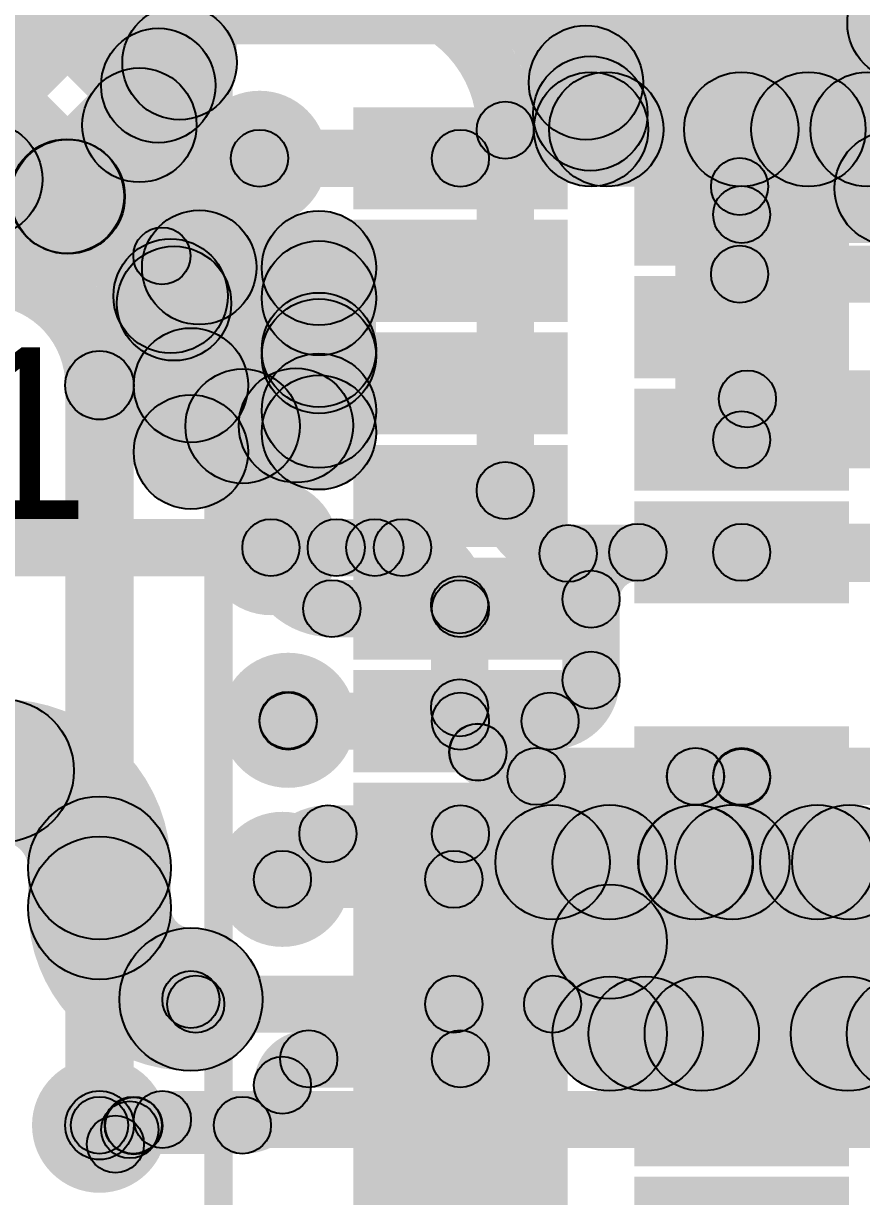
# Model space of a CAD drawing. Header units: millimetres. Extents: x 0 to 2, y 0 to 5.09.
# Drawn here: x 1.7247 to 1.8713, y 4.6335 to 4.8387 of the extents above; entities that cross this region are included whole.
import ezdxf

# ---------------------------------------------------------------- set-up
doc = ezdxf.new("R2010")
doc.units = ezdxf.units.MM
doc.header["$MEASUREMENT"] = 0
for name, color, linetype in [('BottomLayer', 5, 'Continuous'), ('BottomPaste', 16, 'Continuous'), ('BottomSolder', 6, 'Continuous'), ('TopLayer', 1, 'Continuous'), ('TopOverlay', 2, 'Continuous'), ('TopPaste', 8, 'Continuous'), ('TopSolder', 216, 'Continuous'), ('ViaHoleLayer', 16, 'Continuous')]:
    doc.layers.add(name, color=color, linetype=linetype)

# ---------------------------------------------------------------- blocks, each defined once
blk = doc.blocks.new('2305018_2_1')
at = {"layer": 'TopLayer'}
for points in [[(-0.0935, 0.08169), (-0.08366, 0.08169), (-0.08366, 0.05217), (-0.0935, 0.05217)], [(-0.07382, 0.08169), (-0.06398, 0.08169), (-0.06398, 0.05217), (-0.07382, 0.05217)], [(-0.05413, 0.08169), (-0.04429, 0.08169), (-0.04429, 0.05217), (-0.05413, 0.05217)], [(-0.03445, 0.08169), (-0.02461, 0.08169), (-0.02461, 0.05217), (-0.03445, 0.05217)], [(-0.01476, 0.08169), (-0.00492, 0.08169), (-0.00492, 0.05217), (-0.01476, 0.05217)], [(0.00492, 0.08169), (0.01476, 0.08169), (0.01476, 0.05217), (0.00492, 0.05217)], [(0.02461, 0.08169), (0.03445, 0.08169), (0.03445, 0.05217), (0.02461, 0.05217)], [(0.04429, 0.08169), (0.05413, 0.08169), (0.05413, 0.05217), (0.04429, 0.05217)], [(0.06398, 0.08169), (0.07382, 0.08169), (0.07382, 0.05217), (0.06398, 0.05217)], [(0.08366, 0.08169), (0.0935, 0.08169), (0.0935, 0.05217), (0.08366, 0.05217)], [(-0.08366, 0.03248), (-0.07382, 0.03248), (-0.07382, 0.00295), (-0.08366, 0.00295)], [(-0.06398, 0.03248), (-0.05413, 0.03248), (-0.05413, 0.00295), (-0.06398, 0.00295)], [(-0.04429, 0.03248), (-0.03445, 0.03248), (-0.03445, 0.00295), (-0.04429, 0.00295)], [(-0.02461, 0.03248), (-0.01476, 0.03248), (-0.01476, 0.00295), (-0.02461, 0.00295)], [(0.01476, 0.03248), (0.02461, 0.03248), (0.02461, 0.00295), (0.01476, 0.00295)], [(0.03445, 0.03248), (0.04429, 0.03248), (0.04429, 0.00295), (0.03445, 0.00295)], [(0.05413, 0.03248), (0.06398, 0.03248), (0.06398, 0.00295), (0.05413, 0.00295)], [(0.07382, 0.03248), (0.08366, 0.03248), (0.08366, 0.00295), (0.07382, 0.00295)], [(0.0935, 0.03248), (0.10335, 0.03248), (0.10335, 0.00295), (0.0935, 0.00295)]]:
    blk.add_hatch(color=1, dxfattribs=at).paths.add_polyline_path(points)
at = {"layer": 'TopOverlay'}
blk.add_hatch(color=2, dxfattribs=at).paths.add_polyline_path([(-0.1939, 0.10675), (-0.1939, 0.11175), (0.1939, 0.11175), (0.1939, 0.10675)])
at = {"layer": 'TopPaste'}
for points in [[(-0.0935, 0.08169), (-0.08366, 0.08169), (-0.08366, 0.05217), (-0.0935, 0.05217)], [(-0.07382, 0.08169), (-0.06398, 0.08169), (-0.06398, 0.05217), (-0.07382, 0.05217)], [(-0.05413, 0.08169), (-0.04429, 0.08169), (-0.04429, 0.05217), (-0.05413, 0.05217)], [(-0.03445, 0.08169), (-0.02461, 0.08169), (-0.02461, 0.05217), (-0.03445, 0.05217)], [(-0.01476, 0.08169), (-0.00492, 0.08169), (-0.00492, 0.05217), (-0.01476, 0.05217)], [(0.00492, 0.08169), (0.01476, 0.08169), (0.01476, 0.05217), (0.00492, 0.05217)], [(0.02461, 0.08169), (0.03445, 0.08169), (0.03445, 0.05217), (0.02461, 0.05217)], [(0.04429, 0.08169), (0.05413, 0.08169), (0.05413, 0.05217), (0.04429, 0.05217)], [(0.06398, 0.08169), (0.07382, 0.08169), (0.07382, 0.05217), (0.06398, 0.05217)], [(0.08366, 0.08169), (0.0935, 0.08169), (0.0935, 0.05217), (0.08366, 0.05217)], [(-0.08366, 0.03248), (-0.07382, 0.03248), (-0.07382, 0.00295), (-0.08366, 0.00295)], [(-0.06398, 0.03248), (-0.05413, 0.03248), (-0.05413, 0.00295), (-0.06398, 0.00295)], [(-0.04429, 0.03248), (-0.03445, 0.03248), (-0.03445, 0.00295), (-0.04429, 0.00295)], [(-0.02461, 0.03248), (-0.01476, 0.03248), (-0.01476, 0.00295), (-0.02461, 0.00295)], [(0.01476, 0.03248), (0.02461, 0.03248), (0.02461, 0.00295), (0.01476, 0.00295)], [(0.03445, 0.03248), (0.04429, 0.03248), (0.04429, 0.00295), (0.03445, 0.00295)], [(0.05413, 0.03248), (0.06398, 0.03248), (0.06398, 0.00295), (0.05413, 0.00295)], [(0.07382, 0.03248), (0.08366, 0.03248), (0.08366, 0.00295), (0.07382, 0.00295)], [(0.0935, 0.03248), (0.10335, 0.03248), (0.10335, 0.00295), (0.0935, 0.00295)]]:
    blk.add_hatch(color=8, dxfattribs=at).paths.add_polyline_path(points)
at = {"layer": 'TopSolder'}
for points in [[(-0.0975, 0.08569), (-0.07966, 0.08569), (-0.07966, 0.04817), (-0.0975, 0.04817)], [(-0.07782, 0.08569), (-0.05998, 0.08569), (-0.05998, 0.04817), (-0.07782, 0.04817)], [(-0.05813, 0.08569), (-0.04029, 0.08569), (-0.04029, 0.04817), (-0.05813, 0.04817)], [(-0.03845, 0.08569), (-0.02061, 0.08569), (-0.02061, 0.04817), (-0.03845, 0.04817)], [(-0.01876, 0.08569), (-0.00092, 0.08569), (-0.00092, 0.04817), (-0.01876, 0.04817)], [(0.00092, 0.08569), (0.01876, 0.08569), (0.01876, 0.04817), (0.00092, 0.04817)], [(0.02061, 0.08569), (0.03845, 0.08569), (0.03845, 0.04817), (0.02061, 0.04817)], [(0.04029, 0.08569), (0.05813, 0.08569), (0.05813, 0.04817), (0.04029, 0.04817)], [(0.05998, 0.08569), (0.07782, 0.08569), (0.07782, 0.04817), (0.05998, 0.04817)], [(0.07966, 0.08569), (0.0975, 0.08569), (0.0975, 0.04817), (0.07966, 0.04817)], [(0.11116, 0.08569), (0.129, 0.08569), (0.129, 0.04817), (0.11116, 0.04817)], [(-0.10735, 0.03648), (-0.0895, 0.03648), (-0.0895, -0.00105), (-0.10735, -0.00105)], [(-0.08766, 0.03648), (-0.06982, 0.03648), (-0.06982, -0.00105), (-0.08766, -0.00105)], [(-0.06798, 0.03648), (-0.05013, 0.03648), (-0.05013, -0.00105), (-0.06798, -0.00105)], [(-0.04829, 0.03648), (-0.03045, 0.03648), (-0.03045, -0.00105), (-0.04829, -0.00105)], [(-0.02861, 0.03648), (-0.01076, 0.03648), (-0.01076, -0.00105), (-0.02861, -0.00105)], [(0.01076, 0.03648), (0.02861, 0.03648), (0.02861, -0.00105), (0.01076, -0.00105)], [(0.03045, 0.03648), (0.04829, 0.03648), (0.04829, -0.00105), (0.03045, -0.00105)], [(0.05013, 0.03648), (0.06798, 0.03648), (0.06798, -0.00105), (0.05013, -0.00105)], [(0.06982, 0.03648), (0.08766, 0.03648), (0.08766, -0.00105), (0.06982, -0.00105)], [(0.0895, 0.03648), (0.10735, 0.03648), (0.10735, -0.00105), (0.0895, -0.00105)], [(0.10919, 0.03648), (0.12703, 0.03648), (0.12703, -0.00105), (0.10919, -0.00105)]]:
    blk.add_hatch(color=216, dxfattribs=at).paths.add_polyline_path(points)
blk = doc.blocks.new('R___0201_B_9')
at = {"layer": 'BottomLayer'}
for points in [[(-0.01614, 0.00728), (-0.00551, 0.00728), (-0.00551, -0.00728), (-0.01614, -0.00728)], [(0.00551, 0.00728), (0.01614, 0.00728), (0.01614, -0.00728), (0.00551, -0.00728)]]:
    blk.add_hatch(color=5, dxfattribs=at).paths.add_polyline_path(points)
at = {"layer": 'BottomPaste'}
for points in [[(-0.01614, 0.00728), (-0.00551, 0.00728), (-0.00551, -0.00728), (-0.01614, -0.00728)], [(0.00551, 0.00728), (0.01614, 0.00728), (0.01614, -0.00728), (0.00551, -0.00728)]]:
    blk.add_hatch(color=16, dxfattribs=at).paths.add_polyline_path(points)
at = {"layer": 'BottomSolder'}
for points in [[(-0.02014, 0.01128), (-0.00151, 0.01128), (-0.00151, -0.01128), (-0.02014, -0.01128)], [(0.00151, 0.01128), (0.02014, 0.01128), (0.02014, -0.01128), (0.00151, -0.01128)]]:
    blk.add_hatch(color=6, dxfattribs=at).paths.add_polyline_path(points)
blk = doc.blocks.new('R___0201_B_10')
at = {"layer": 'BottomLayer'}
for points in [[(-0.01614, 0.00728), (-0.00551, 0.00728), (-0.00551, -0.00728), (-0.01614, -0.00728)], [(0.00551, 0.00728), (0.01614, 0.00728), (0.01614, -0.00728), (0.00551, -0.00728)]]:
    blk.add_hatch(color=5, dxfattribs=at).paths.add_polyline_path(points)
at = {"layer": 'BottomPaste'}
for points in [[(-0.01614, 0.00728), (-0.00551, 0.00728), (-0.00551, -0.00728), (-0.01614, -0.00728)], [(0.00551, 0.00728), (0.01614, 0.00728), (0.01614, -0.00728), (0.00551, -0.00728)]]:
    blk.add_hatch(color=16, dxfattribs=at).paths.add_polyline_path(points)
at = {"layer": 'BottomSolder'}
for points in [[(-0.02014, 0.01128), (-0.00151, 0.01128), (-0.00151, -0.01128), (-0.02014, -0.01128)], [(0.00151, 0.01128), (0.02014, 0.01128), (0.02014, -0.01128), (0.00151, -0.01128)]]:
    blk.add_hatch(color=6, dxfattribs=at).paths.add_polyline_path(points)

msp = doc.modelspace()

# ---------------------------------------------------------------- hatches: boundary and pattern name
at = {"layer": 'BottomLayer'}
for points in [[(1.83018, 4.82124), (1.81603, 4.83538), (1.87198, 4.89133), (1.88612, 4.87718)], [(1.84035, 4.86302), (1.85449, 4.87716), (1.88591, 4.84575), (1.87176, 4.83161)], [(1.85736, 4.81307), (1.84322, 4.82721), (1.89067, 4.87466), (1.90481, 4.86052)], [(1.81012, 4.85789), (1.82427, 4.87204), (1.86909, 4.82721), (1.85495, 4.81307)], [(1.81682, 4.81584), (1.83096, 4.82998), (1.83373, 4.82721), (1.81959, 4.81307)], [(1.824, 4.81014), (1.824, 4.83014), (1.87238, 4.83014), (1.87238, 4.81014)], [(1.814, 4.757), (1.804, 4.757), (1.804, 4.82), (1.814, 4.82)], [(1.855, 4.79483), (1.845, 4.79483), (1.845, 4.81014), (1.855, 4.81014)], [(1.656, 4.793), (1.656, 4.803), (1.74892, 4.803), (1.74892, 4.793)], [(1.85, 4.78983), (1.85, 4.79983), (1.934, 4.79983), (1.934, 4.78983)], [(1.85135, 4.768), (1.85135, 4.778), (1.885, 4.778), (1.885, 4.768)], [(1.45566, 4.742), (1.45566, 4.752), (1.768, 4.752), (1.768, 4.742)], [(1.768, 4.742), (1.768, 4.752), (1.77943, 4.752), (1.77943, 4.742)], [(1.77943, 4.742), (1.77943, 4.752), (1.78616, 4.752), (1.78616, 4.742)], [(1.78616, 4.742), (1.78616, 4.752), (1.791, 4.752), (1.791, 4.742)], [(1.82, 4.741), (1.82, 4.751), (1.886, 4.751), (1.886, 4.741)], [(1.806, 4.719), (1.796, 4.719), (1.796, 4.737), (1.806, 4.737)], [(1.80063, 4.70774), (1.80774, 4.71478), (1.80778, 4.71474), (1.80067, 4.7077)], [(1.81441, 4.702), (1.81441, 4.712), (1.84225, 4.712), (1.84225, 4.702)], [(1.84226, 4.702), (1.84224, 4.712), (1.84228, 4.712), (1.8423, 4.702)], [(1.84229, 4.702), (1.84229, 4.712), (1.885, 4.712), (1.885, 4.702)], [(1.81728, 4.682), (1.81728, 4.702), (1.82728, 4.702), (1.82728, 4.682)], [(1.82728, 4.682), (1.82728, 4.702), (1.84225, 4.702), (1.84225, 4.682)], [(1.84233, 4.682), (1.84233, 4.702), (1.86917, 4.702), (1.86917, 4.682)], [(1.84064, 4.65493), (1.8265, 4.66907), (1.8565, 4.69907), (1.87064, 4.68493)], [(1.84167, 4.68493), (1.85581, 4.69907), (1.88581, 4.66907), (1.87167, 4.65493)], [(1.77, 4.684), (1.77, 4.694), (1.8, 4.694), (1.8, 4.684)], [(1.876, 4.65493), (1.86186, 4.66907), (1.88704, 4.69425), (1.90118, 4.68011)], [(1.83728, 4.662), (1.81728, 4.662), (1.81728, 4.692), (1.83728, 4.692)], [(1.7505, 4.684), (1.7255, 4.684), (1.7255, 4.691), (1.7505, 4.691)], [(1.82021, 4.67103), (1.83435, 4.68517), (1.85045, 4.66907), (1.83631, 4.65493)], [(1.75483, 4.66217), (1.75483, 4.67217), (1.8, 4.67217), (1.8, 4.66217)], [(1.8, 4.66217), (1.8, 4.67217), (1.81728, 4.67217), (1.81728, 4.66217)], [(1.82728, 4.652), (1.82728, 4.672), (1.9, 4.672), (1.9, 4.652)], [(1.738, 4.641), (1.738, 4.651), (1.74391, 4.651), (1.74391, 4.641)], [(1.749, 4.642), (1.749, 4.652), (1.939, 4.652), (1.939, 4.642)], [(1.74431, 4.63916), (1.73724, 4.64623), (1.73977, 4.64876), (1.74684, 4.64169)], [(1.74684, 4.64169), (1.73977, 4.64876), (1.74046, 4.64945), (1.74754, 4.64238)], [(1.74038, 4.64246), (1.74745, 4.64954), (1.74754, 4.64945), (1.74046, 4.64238)]]:
    msp.add_hatch(color=5, dxfattribs=at).paths.add_polyline_path(points)
h = msp.add_hatch(color=5, dxfattribs=at)
edge = h.paths.add_edge_path()
edge.add_arc((1.87884, 4.83868), 0.01, 0, 360)
h = msp.add_hatch(color=5, dxfattribs=at)
edge = h.paths.add_edge_path()
edge.add_arc((1.82311, 4.82831), 0.01, 0, 360)
h = msp.add_hatch(color=5, dxfattribs=at)
edge = h.paths.add_edge_path()
edge.add_arc((1.82389, 4.82291), 0.01, 0, 360)
h = msp.add_hatch(color=5, dxfattribs=at)
edge = h.paths.add_edge_path()
edge.add_arc((1.824, 4.82014), 0.01, 0, 360)
h = msp.add_hatch(color=5, dxfattribs=at)
edge = h.paths.add_edge_path()
edge.add_arc((1.824, 4.82014), 0.01, 0, 360)
h = msp.add_hatch(color=5, dxfattribs=at)
edge = h.paths.add_edge_path()
edge.add_arc((1.82666, 4.82014), 0.01, 0, 360)
h = msp.add_hatch(color=5, dxfattribs=at)
edge = h.paths.add_edge_path()
edge.add_arc((1.85029, 4.82014), 0.01, 0, 360)
h = msp.add_hatch(color=5, dxfattribs=at)
edge = h.paths.add_edge_path()
edge.add_arc((1.86202, 4.82014), 0.01, 0, 360)
h = msp.add_hatch(color=5, dxfattribs=at)
edge = h.paths.add_edge_path()
edge.add_arc((1.87238, 4.82014), 0.01, 0, 360)
h = msp.add_hatch(color=5, dxfattribs=at)
edge = h.paths.add_edge_path()
edge.add_arc((1.87238, 4.82014), 0.01, 0, 360)
h = msp.add_hatch(color=5, dxfattribs=at)
edge = h.paths.add_edge_path()
edge.add_arc((1.87238, 4.82014), 0.01, 0, 360)
h = msp.add_hatch(color=5, dxfattribs=at)
edge = h.paths.add_edge_path()
edge.add_arc((1.766, 4.81508), 0.01181, 0, 360)
h = msp.add_hatch(color=5, dxfattribs=at)
edge = h.paths.add_edge_path()
edge.add_arc((1.809, 4.82), 0.005, 0, 360)
h = msp.add_hatch(color=5, dxfattribs=at)
edge = h.paths.add_edge_path()
edge.add_arc((1.809, 4.82), 0.005, 0, 360)
h = msp.add_hatch(color=5, dxfattribs=at)
edge = h.paths.add_edge_path()
edge.add_arc((1.766, 4.81508), 0.005, 0, 360)
h = msp.add_hatch(color=5, dxfattribs=at)
edge = h.paths.add_edge_path()
edge.add_arc((1.87661, 4.80983), 0.01, 0, 360)
h = msp.add_hatch(color=5, dxfattribs=at)
edge = h.paths.add_edge_path()
edge.add_arc((1.85, 4.81014), 0.005, 0, 360)
h = msp.add_hatch(color=5, dxfattribs=at)
edge = h.paths.add_edge_path()
edge.add_arc((1.74892, 4.798), 0.005, 0, 360)
h = msp.add_hatch(color=5, dxfattribs=at)
edge = h.paths.add_edge_path()
edge.add_arc((1.74892, 4.798), 0.005, 0, 360)
h = msp.add_hatch(color=5, dxfattribs=at)
edge = h.paths.add_edge_path()
edge.add_arc((1.85, 4.79483), 0.005, 0, 360)
h = msp.add_hatch(color=5, dxfattribs=at)
edge = h.paths.add_edge_path()
edge.add_arc((1.85, 4.79483), 0.005, 0, 360)
h = msp.add_hatch(color=5, dxfattribs=at)
edge = h.paths.add_edge_path()
edge.add_arc((1.85135, 4.773), 0.005, 0, 360)
h = msp.add_hatch(color=5, dxfattribs=at)
edge = h.paths.add_edge_path()
edge.add_arc((1.809, 4.757), 0.005, 0, 360)
h = msp.add_hatch(color=5, dxfattribs=at)
edge = h.paths.add_edge_path()
edge.add_arc((1.809, 4.757), 0.005, 0, 360)
h = msp.add_hatch(color=5, dxfattribs=at)
edge = h.paths.add_edge_path()
edge.add_arc((1.768, 4.747), 0.01181, 0, 360)
h = msp.add_hatch(color=5, dxfattribs=at)
edge = h.paths.add_edge_path()
edge.add_arc((1.768, 4.747), 0.005, 0, 360)
h = msp.add_hatch(color=5, dxfattribs=at)
edge = h.paths.add_edge_path()
edge.add_arc((1.768, 4.747), 0.005, 0, 360)
h = msp.add_hatch(color=5, dxfattribs=at)
edge = h.paths.add_edge_path()
edge.add_arc((1.77943, 4.747), 0.005, 0, 360)
h = msp.add_hatch(color=5, dxfattribs=at)
edge = h.paths.add_edge_path()
edge.add_arc((1.77943, 4.747), 0.005, 0, 360)
h = msp.add_hatch(color=5, dxfattribs=at)
edge = h.paths.add_edge_path()
edge.add_arc((1.78616, 4.747), 0.005, 0, 360)
h = msp.add_hatch(color=5, dxfattribs=at)
edge = h.paths.add_edge_path()
edge.add_arc((1.78616, 4.747), 0.005, 0, 360)
h = msp.add_hatch(color=5, dxfattribs=at)
edge = h.paths.add_edge_path()
edge.add_arc((1.791, 4.747), 0.005, 0, 360)
h = msp.add_hatch(color=5, dxfattribs=at)
edge = h.paths.add_edge_path()
edge.add_arc((1.791, 4.747), 0.005, 0, 360)
h = msp.add_hatch(color=5, dxfattribs=at)
edge = h.paths.add_edge_path()
edge.add_arc((1.82, 4.746), 0.005, 0, 360)
h = msp.add_hatch(color=5, dxfattribs=at)
edge = h.paths.add_edge_path()
edge.add_arc((1.82, 4.746), 0.005, 0, 360)
h = msp.add_hatch(color=5, dxfattribs=at)
edge = h.paths.add_edge_path()
edge.add_arc((1.801, 4.737), 0.005, 0, 360)
h = msp.add_hatch(color=5, dxfattribs=at)
edge = h.paths.add_edge_path()
edge.add_arc((1.801, 4.737), 0.005, 0, 360)
h = msp.add_hatch(color=5, dxfattribs=at)
edge = h.paths.add_edge_path()
edge.add_arc((1.771, 4.71681), 0.01181, 0, 360)
h = msp.add_hatch(color=5, dxfattribs=at)
edge = h.paths.add_edge_path()
edge.add_arc((1.801, 4.719), 0.005, 0, 360)
h = msp.add_hatch(color=5, dxfattribs=at)
edge = h.paths.add_edge_path()
edge.add_arc((1.801, 4.719), 0.005, 0, 360)
h = msp.add_hatch(color=5, dxfattribs=at)
edge = h.paths.add_edge_path()
edge.add_arc((1.721, 4.708), 0.0125, 0, 360)
h = msp.add_hatch(color=5, dxfattribs=at)
edge = h.paths.add_edge_path()
edge.add_arc((1.721, 4.708), 0.0125, 0, 360)
h = msp.add_hatch(color=5, dxfattribs=at)
edge = h.paths.add_edge_path()
edge.add_arc((1.80418, 4.71126), 0.005, 0, 360)
h = msp.add_hatch(color=5, dxfattribs=at)
edge = h.paths.add_edge_path()
edge.add_arc((1.80418, 4.71126), 0.005, 0, 360)
h = msp.add_hatch(color=5, dxfattribs=at)
edge = h.paths.add_edge_path()
edge.add_arc((1.80422, 4.71122), 0.005, 0, 360)
h = msp.add_hatch(color=5, dxfattribs=at)
edge = h.paths.add_edge_path()
edge.add_arc((1.80422, 4.71122), 0.005, 0, 360)
h = msp.add_hatch(color=5, dxfattribs=at)
edge = h.paths.add_edge_path()
edge.add_arc((1.81441, 4.707), 0.005, 0, 360)
h = msp.add_hatch(color=5, dxfattribs=at)
edge = h.paths.add_edge_path()
edge.add_arc((1.81441, 4.707), 0.005, 0, 360)
h = msp.add_hatch(color=5, dxfattribs=at)
edge = h.paths.add_edge_path()
edge.add_arc((1.84225, 4.707), 0.005, 0, 360)
h = msp.add_hatch(color=5, dxfattribs=at)
edge = h.paths.add_edge_path()
edge.add_arc((1.84225, 4.707), 0.005, 0, 360)
h = msp.add_hatch(color=5, dxfattribs=at)
edge = h.paths.add_edge_path()
edge.add_arc((1.84229, 4.707), 0.005, 0, 360)
h = msp.add_hatch(color=5, dxfattribs=at)
edge = h.paths.add_edge_path()
edge.add_arc((1.84229, 4.707), 0.005, 0, 360)
h = msp.add_hatch(color=5, dxfattribs=at)
edge = h.paths.add_edge_path()
edge.add_arc((1.738, 4.691), 0.0125, 0, 360)
h = msp.add_hatch(color=5, dxfattribs=at)
edge = h.paths.add_edge_path()
edge.add_arc((1.738, 4.691), 0.0125, 0, 360)
h = msp.add_hatch(color=5, dxfattribs=at)
edge = h.paths.add_edge_path()
edge.add_arc((1.81728, 4.692), 0.01, 0, 360)
h = msp.add_hatch(color=5, dxfattribs=at)
edge = h.paths.add_edge_path()
edge.add_arc((1.82728, 4.692), 0.01, 0, 360)
h = msp.add_hatch(color=5, dxfattribs=at)
edge = h.paths.add_edge_path()
edge.add_arc((1.82728, 4.692), 0.01, 0, 360)
h = msp.add_hatch(color=5, dxfattribs=at)
edge = h.paths.add_edge_path()
edge.add_arc((1.82728, 4.692), 0.01, 0, 360)
h = msp.add_hatch(color=5, dxfattribs=at)
edge = h.paths.add_edge_path()
edge.add_arc((1.84225, 4.692), 0.01, 0, 360)
h = msp.add_hatch(color=5, dxfattribs=at)
edge = h.paths.add_edge_path()
edge.add_arc((1.84233, 4.692), 0.01, 0, 360)
h = msp.add_hatch(color=5, dxfattribs=at)
edge = h.paths.add_edge_path()
edge.add_arc((1.84874, 4.692), 0.01, 0, 360)
h = msp.add_hatch(color=5, dxfattribs=at)
edge = h.paths.add_edge_path()
edge.add_arc((1.86357, 4.692), 0.01, 0, 360)
h = msp.add_hatch(color=5, dxfattribs=at)
edge = h.paths.add_edge_path()
edge.add_arc((1.86917, 4.692), 0.01, 0, 360)
h = msp.add_hatch(color=5, dxfattribs=at)
edge = h.paths.add_edge_path()
edge.add_arc((1.86917, 4.692), 0.01, 0, 360)
h = msp.add_hatch(color=5, dxfattribs=at)
edge = h.paths.add_edge_path()
edge.add_arc((1.77, 4.689), 0.01181, 0, 360)
h = msp.add_hatch(color=5, dxfattribs=at)
edge = h.paths.add_edge_path()
edge.add_arc((1.738, 4.684), 0.0125, 0, 360)
h = msp.add_hatch(color=5, dxfattribs=at)
edge = h.paths.add_edge_path()
edge.add_arc((1.738, 4.684), 0.0125, 0, 360)
h = msp.add_hatch(color=5, dxfattribs=at)
edge = h.paths.add_edge_path()
edge.add_arc((1.77, 4.689), 0.005, 0, 360)
h = msp.add_hatch(color=5, dxfattribs=at)
edge = h.paths.add_edge_path()
edge.add_arc((1.8, 4.689), 0.005, 0, 360)
h = msp.add_hatch(color=5, dxfattribs=at)
edge = h.paths.add_edge_path()
edge.add_arc((1.82728, 4.6781), 0.01, 0, 360)
h = msp.add_hatch(color=5, dxfattribs=at)
edge = h.paths.add_edge_path()
edge.add_arc((1.754, 4.668), 0.0125, 0, 360)
h = msp.add_hatch(color=5, dxfattribs=at)
edge = h.paths.add_edge_path()
edge.add_arc((1.754, 4.668), 0.005, 0, 360)
h = msp.add_hatch(color=5, dxfattribs=at)
edge = h.paths.add_edge_path()
edge.add_arc((1.75483, 4.66717), 0.005, 0, 360)
h = msp.add_hatch(color=5, dxfattribs=at)
edge = h.paths.add_edge_path()
edge.add_arc((1.75483, 4.66717), 0.005, 0, 360)
h = msp.add_hatch(color=5, dxfattribs=at)
edge = h.paths.add_edge_path()
edge.add_arc((1.8, 4.66717), 0.005, 0, 360)
h = msp.add_hatch(color=5, dxfattribs=at)
edge = h.paths.add_edge_path()
edge.add_arc((1.8, 4.66717), 0.005, 0, 360)
h = msp.add_hatch(color=5, dxfattribs=at)
edge = h.paths.add_edge_path()
edge.add_arc((1.81728, 4.66717), 0.005, 0, 360)
h = msp.add_hatch(color=5, dxfattribs=at)
edge = h.paths.add_edge_path()
edge.add_arc((1.82728, 4.662), 0.01, 0, 360)
h = msp.add_hatch(color=5, dxfattribs=at)
edge = h.paths.add_edge_path()
edge.add_arc((1.82728, 4.662), 0.01, 0, 360)
h = msp.add_hatch(color=5, dxfattribs=at)
edge = h.paths.add_edge_path()
edge.add_arc((1.83357, 4.662), 0.01, 0, 360)
h = msp.add_hatch(color=5, dxfattribs=at)
edge = h.paths.add_edge_path()
edge.add_arc((1.84338, 4.662), 0.01, 0, 360)
h = msp.add_hatch(color=5, dxfattribs=at)
edge = h.paths.add_edge_path()
edge.add_arc((1.86893, 4.662), 0.01, 0, 360)
h = msp.add_hatch(color=5, dxfattribs=at)
edge = h.paths.add_edge_path()
edge.add_arc((1.87874, 4.662), 0.01, 0, 360)
h = msp.add_hatch(color=5, dxfattribs=at)
edge = h.paths.add_edge_path()
edge.add_arc((1.738, 4.646), 0.01181, 0, 360)
h = msp.add_hatch(color=5, dxfattribs=at)
edge = h.paths.add_edge_path()
edge.add_arc((1.738, 4.646), 0.005, 0, 360)
h = msp.add_hatch(color=5, dxfattribs=at)
edge = h.paths.add_edge_path()
edge.add_arc((1.74331, 4.64522), 0.005, 0, 360)
h = msp.add_hatch(color=5, dxfattribs=at)
edge = h.paths.add_edge_path()
edge.add_arc((1.74331, 4.64522), 0.005, 0, 360)
h = msp.add_hatch(color=5, dxfattribs=at)
edge = h.paths.add_edge_path()
edge.add_arc((1.74331, 4.64522), 0.005, 0, 360)
h = msp.add_hatch(color=5, dxfattribs=at)
edge = h.paths.add_edge_path()
edge.add_arc((1.74331, 4.64522), 0.005, 0, 360)
h = msp.add_hatch(color=5, dxfattribs=at)
edge = h.paths.add_edge_path()
edge.add_arc((1.74391, 4.646), 0.005, 0, 360)
h = msp.add_hatch(color=5, dxfattribs=at)
edge = h.paths.add_edge_path()
edge.add_arc((1.74391, 4.646), 0.005, 0, 360)
h = msp.add_hatch(color=5, dxfattribs=at)
edge = h.paths.add_edge_path()
edge.add_arc((1.744, 4.64591), 0.005, 0, 360)
h = msp.add_hatch(color=5, dxfattribs=at)
edge = h.paths.add_edge_path()
edge.add_arc((1.744, 4.64591), 0.005, 0, 360)
h = msp.add_hatch(color=5, dxfattribs=at)
edge = h.paths.add_edge_path()
edge.add_arc((1.749, 4.647), 0.005, 0, 360)
h = msp.add_hatch(color=5, dxfattribs=at)
edge = h.paths.add_edge_path()
edge.add_arc((1.749, 4.647), 0.005, 0, 360)
h = msp.add_hatch(color=5, dxfattribs=at)
edge = h.paths.add_edge_path()
edge.add_arc((1.74078, 4.64269), 0.005, 0, 360)
h = msp.add_hatch(color=5, dxfattribs=at)
edge = h.paths.add_edge_path()
edge.add_arc((1.74078, 4.64269), 0.005, 0, 360)
at = {"layer": 'TopLayer'}
for points in [[(1.762, 4.835), (1.995, 4.835), (1.995, 5.093), (1.762, 5.093)], [(1.762, 4.83181), (1.742, 4.83181), (1.742, 4.987), (1.762, 4.987)], [(1.69893, 4.86302), (1.71307, 4.87716), (1.75536, 4.83488), (1.74121, 4.82074)], [(1.71307, 4.8102), (1.69893, 4.82434), (1.74493, 4.87034), (1.75907, 4.8562)], [(1.69893, 4.82767), (1.71307, 4.84181), (1.73937, 4.81551), (1.72523, 4.80137)], [(1.73953, 4.8013), (1.72538, 4.81544), (1.7379, 4.82796), (1.75205, 4.81382)], [(1.766, 4.81008), (1.766, 4.82008), (1.80114, 4.82008), (1.80114, 4.81008)], [(1.85035, 4.80024), (1.85035, 4.81024), (1.88324, 4.81024), (1.88324, 4.80024)], [(1.75751, 4.78393), (1.74337, 4.79807), (1.74837, 4.80307), (1.76251, 4.78893)], [(1.74397, 4.78263), (1.75811, 4.79677), (1.77944, 4.77544), (1.7653, 4.7613)], [(1.78638, 4.79063), (1.76638, 4.79063), (1.76638, 4.7959), (1.78638, 4.7959)], [(1.78638, 4.78048), (1.76638, 4.78048), (1.76638, 4.79063), (1.78638, 4.79063)], [(1.78638, 4.78048), (1.76638, 4.78048), (1.76638, 4.79063), (1.78638, 4.79063)], [(1.77011, 4.76117), (1.75596, 4.77531), (1.76931, 4.78865), (1.78345, 4.77451)], [(1.78638, 4.77095), (1.76638, 4.77095), (1.76638, 4.78048), (1.78638, 4.78048)], [(1.744, 4.646), (1.732, 4.646), (1.732, 4.7754), (1.744, 4.7754)], [(1.764, 4.76373), (1.744, 4.76373), (1.744, 4.7754), (1.764, 4.7754)], [(1.78638, 4.76714), (1.76638, 4.76714), (1.76638, 4.77095), (1.78638, 4.77095)], [(1.78638, 4.76714), (1.76638, 4.76714), (1.76638, 4.77095), (1.78638, 4.77095)], [(1.85035, 4.76087), (1.85035, 4.77087), (1.87787, 4.77087), (1.87787, 4.76087)], [(1.83218, 4.74118), (1.83218, 4.75119), (1.85035, 4.75119), (1.85035, 4.74118)], [(1.85035, 4.74118), (1.85035, 4.75119), (1.886, 4.75119), (1.886, 4.74118)], [(1.77866, 4.73134), (1.77866, 4.74134), (1.80114, 4.74134), (1.80114, 4.73134)], [(1.829, 4.72384), (1.819, 4.72384), (1.819, 4.738), (1.829, 4.738)], [(1.771, 4.71166), (1.771, 4.72166), (1.80114, 4.72166), (1.80114, 4.71166)], [(1.80114, 4.71166), (1.80114, 4.72166), (1.81682, 4.72166), (1.81682, 4.71166)], [(1.776, 4.71666), (1.766, 4.71666), (1.766, 4.71681), (1.776, 4.71681)], [(1.85035, 4.702), (1.85035, 4.712), (1.885, 4.712), (1.885, 4.702)], [(1.85535, 4.70681), (1.84535, 4.70681), (1.84535, 4.707), (1.85535, 4.707)], [(1.77797, 4.69197), (1.77797, 4.70197), (1.80114, 4.70197), (1.80114, 4.69197)], [(1.7746, 4.6526), (1.7746, 4.6626), (1.80114, 4.6626), (1.80114, 4.6526)], [(1.738, 4.641), (1.738, 4.651), (1.763, 4.651), (1.763, 4.641)]]:
    msp.add_hatch(color=1, dxfattribs=at).paths.add_polyline_path(points)
h = msp.add_hatch(color=1, dxfattribs=at)
edge = h.paths.add_edge_path()
edge.add_arc((1.752, 4.83181), 0.01, 0, 360)
h = msp.add_hatch(color=1, dxfattribs=at)
edge = h.paths.add_edge_path()
edge.add_arc((1.752, 4.83181), 0.01, 0, 360)
h = msp.add_hatch(color=1, dxfattribs=at)
edge = h.paths.add_edge_path()
edge.add_arc((1.74828, 4.82781), 0.01, 0, 360)
h = msp.add_hatch(color=1, dxfattribs=at)
edge = h.paths.add_edge_path()
edge.add_arc((1.74498, 4.82089), 0.01, 0, 360)
h = msp.add_hatch(color=1, dxfattribs=at)
edge = h.paths.add_edge_path()
edge.add_arc((1.766, 4.81508), 0.01181, 0, 360)
h = msp.add_hatch(color=1, dxfattribs=at)
edge = h.paths.add_edge_path()
edge.add_arc((1.718, 4.8114), 0.01, 0, 360)
h = msp.add_hatch(color=1, dxfattribs=at)
edge = h.paths.add_edge_path()
edge.add_arc((1.718, 4.8114), 0.01, 0, 360)
h = msp.add_hatch(color=1, dxfattribs=at)
edge = h.paths.add_edge_path()
edge.add_arc((1.7323, 4.80844), 0.01, 0, 360)
h = msp.add_hatch(color=1, dxfattribs=at)
edge = h.paths.add_edge_path()
edge.add_arc((1.73245, 4.80837), 0.01, 0, 360)
h = msp.add_hatch(color=1, dxfattribs=at)
edge = h.paths.add_edge_path()
edge.add_arc((1.766, 4.81508), 0.005, 0, 360)
h = msp.add_hatch(color=1, dxfattribs=at)
edge = h.paths.add_edge_path()
edge.add_arc((1.80114, 4.81508), 0.005, 0, 360)
h = msp.add_hatch(color=1, dxfattribs=at)
edge = h.paths.add_edge_path()
edge.add_arc((1.85035, 4.80524), 0.005, 0, 360)
h = msp.add_hatch(color=1, dxfattribs=at)
edge = h.paths.add_edge_path()
edge.add_arc((1.75544, 4.796), 0.01, 0, 360)
h = msp.add_hatch(color=1, dxfattribs=at)
edge = h.paths.add_edge_path()
edge.add_arc((1.77638, 4.7959), 0.01, 0, 360)
h = msp.add_hatch(color=1, dxfattribs=at)
edge = h.paths.add_edge_path()
edge.add_arc((1.77638, 4.7959), 0.01, 0, 360)
h = msp.add_hatch(color=1, dxfattribs=at)
edge = h.paths.add_edge_path()
edge.add_arc((1.75044, 4.791), 0.01, 0, 360)
h = msp.add_hatch(color=1, dxfattribs=at)
edge = h.paths.add_edge_path()
edge.add_arc((1.77638, 4.79063), 0.01, 0, 360)
h = msp.add_hatch(color=1, dxfattribs=at)
edge = h.paths.add_edge_path()
edge.add_arc((1.77638, 4.79063), 0.01, 0, 360)
h = msp.add_hatch(color=1, dxfattribs=at)
edge = h.paths.add_edge_path()
edge.add_arc((1.77638, 4.79063), 0.01, 0, 360)
h = msp.add_hatch(color=1, dxfattribs=at)
edge = h.paths.add_edge_path()
edge.add_arc((1.75104, 4.7897), 0.01, 0, 360)
h = msp.add_hatch(color=1, dxfattribs=at)
edge = h.paths.add_edge_path()
edge.add_arc((1.77638, 4.78158), 0.01, 0, 360)
h = msp.add_hatch(color=1, dxfattribs=at)
edge = h.paths.add_edge_path()
edge.add_arc((1.77638, 4.78048), 0.01, 0, 360)
h = msp.add_hatch(color=1, dxfattribs=at)
edge = h.paths.add_edge_path()
edge.add_arc((1.77638, 4.78048), 0.01, 0, 360)
h = msp.add_hatch(color=1, dxfattribs=at)
edge = h.paths.add_edge_path()
edge.add_arc((1.77638, 4.78048), 0.01, 0, 360)
h = msp.add_hatch(color=1, dxfattribs=at)
edge = h.paths.add_edge_path()
edge.add_arc((1.754, 4.7754), 0.01, 0, 360)
h = msp.add_hatch(color=1, dxfattribs=at)
edge = h.paths.add_edge_path()
edge.add_arc((1.754, 4.7754), 0.01, 0, 360)
h = msp.add_hatch(color=1, dxfattribs=at)
edge = h.paths.add_edge_path()
edge.add_arc((1.738, 4.7754), 0.006, 0, 360)
h = msp.add_hatch(color=1, dxfattribs=at)
edge = h.paths.add_edge_path()
edge.add_arc((1.738, 4.7754), 0.006, 0, 360)
h = msp.add_hatch(color=1, dxfattribs=at)
edge = h.paths.add_edge_path()
edge.add_arc((1.77638, 4.77095), 0.01, 0, 360)
h = msp.add_hatch(color=1, dxfattribs=at)
edge = h.paths.add_edge_path()
edge.add_arc((1.77638, 4.77095), 0.01, 0, 360)
h = msp.add_hatch(color=1, dxfattribs=at)
edge = h.paths.add_edge_path()
edge.add_arc((1.77638, 4.77095), 0.01, 0, 360)
h = msp.add_hatch(color=1, dxfattribs=at)
edge = h.paths.add_edge_path()
edge.add_arc((1.76304, 4.76824), 0.01, 0, 360)
h = msp.add_hatch(color=1, dxfattribs=at)
edge = h.paths.add_edge_path()
edge.add_arc((1.77237, 4.76837), 0.01, 0, 360)
h = msp.add_hatch(color=1, dxfattribs=at)
edge = h.paths.add_edge_path()
edge.add_arc((1.77638, 4.76714), 0.01, 0, 360)
h = msp.add_hatch(color=1, dxfattribs=at)
edge = h.paths.add_edge_path()
edge.add_arc((1.77638, 4.76714), 0.01, 0, 360)
h = msp.add_hatch(color=1, dxfattribs=at)
edge = h.paths.add_edge_path()
edge.add_arc((1.77638, 4.76714), 0.01, 0, 360)
h = msp.add_hatch(color=1, dxfattribs=at)
edge = h.paths.add_edge_path()
edge.add_arc((1.754, 4.76373), 0.01, 0, 360)
h = msp.add_hatch(color=1, dxfattribs=at)
edge = h.paths.add_edge_path()
edge.add_arc((1.754, 4.76373), 0.01, 0, 360)
h = msp.add_hatch(color=1, dxfattribs=at)
edge = h.paths.add_edge_path()
edge.add_arc((1.85035, 4.76587), 0.005, 0, 360)
h = msp.add_hatch(color=1, dxfattribs=at)
edge = h.paths.add_edge_path()
edge.add_arc((1.768, 4.747), 0.01181, 0, 360)
h = msp.add_hatch(color=1, dxfattribs=at)
edge = h.paths.add_edge_path()
edge.add_arc((1.768, 4.747), 0.005, 0, 360)
h = msp.add_hatch(color=1, dxfattribs=at)
edge = h.paths.add_edge_path()
edge.add_arc((1.83218, 4.74618), 0.005, 0, 360)
h = msp.add_hatch(color=1, dxfattribs=at)
edge = h.paths.add_edge_path()
edge.add_arc((1.83218, 4.74618), 0.005, 0, 360)
h = msp.add_hatch(color=1, dxfattribs=at)
edge = h.paths.add_edge_path()
edge.add_arc((1.85035, 4.74618), 0.005, 0, 360)
h = msp.add_hatch(color=1, dxfattribs=at)
edge = h.paths.add_edge_path()
edge.add_arc((1.85035, 4.74618), 0.005, 0, 360)
h = msp.add_hatch(color=1, dxfattribs=at)
edge = h.paths.add_edge_path()
edge.add_arc((1.824, 4.738), 0.005, 0, 360)
h = msp.add_hatch(color=1, dxfattribs=at)
edge = h.paths.add_edge_path()
edge.add_arc((1.824, 4.738), 0.005, 0, 360)
h = msp.add_hatch(color=1, dxfattribs=at)
edge = h.paths.add_edge_path()
edge.add_arc((1.77866, 4.73634), 0.005, 0, 360)
h = msp.add_hatch(color=1, dxfattribs=at)
edge = h.paths.add_edge_path()
edge.add_arc((1.77866, 4.73634), 0.005, 0, 360)
h = msp.add_hatch(color=1, dxfattribs=at)
edge = h.paths.add_edge_path()
edge.add_arc((1.80114, 4.73634), 0.005, 0, 360)
h = msp.add_hatch(color=1, dxfattribs=at)
edge = h.paths.add_edge_path()
edge.add_arc((1.771, 4.71681), 0.01181, 0, 360)
h = msp.add_hatch(color=1, dxfattribs=at)
edge = h.paths.add_edge_path()
edge.add_arc((1.824, 4.72384), 0.005, 0, 360)
h = msp.add_hatch(color=1, dxfattribs=at)
edge = h.paths.add_edge_path()
edge.add_arc((1.824, 4.72384), 0.005, 0, 360)
h = msp.add_hatch(color=1, dxfattribs=at)
edge = h.paths.add_edge_path()
edge.add_arc((1.771, 4.71681), 0.005, 0, 360)
h = msp.add_hatch(color=1, dxfattribs=at)
edge = h.paths.add_edge_path()
edge.add_arc((1.771, 4.71666), 0.005, 0, 360)
h = msp.add_hatch(color=1, dxfattribs=at)
edge = h.paths.add_edge_path()
edge.add_arc((1.771, 4.71666), 0.005, 0, 360)
h = msp.add_hatch(color=1, dxfattribs=at)
edge = h.paths.add_edge_path()
edge.add_arc((1.80114, 4.71666), 0.005, 0, 360)
h = msp.add_hatch(color=1, dxfattribs=at)
edge = h.paths.add_edge_path()
edge.add_arc((1.80114, 4.71666), 0.005, 0, 360)
h = msp.add_hatch(color=1, dxfattribs=at)
edge = h.paths.add_edge_path()
edge.add_arc((1.81682, 4.71666), 0.005, 0, 360)
h = msp.add_hatch(color=1, dxfattribs=at)
edge = h.paths.add_edge_path()
edge.add_arc((1.81682, 4.71666), 0.005, 0, 360)
h = msp.add_hatch(color=1, dxfattribs=at)
edge = h.paths.add_edge_path()
edge.add_arc((1.85035, 4.707), 0.005, 0, 360)
h = msp.add_hatch(color=1, dxfattribs=at)
edge = h.paths.add_edge_path()
edge.add_arc((1.85035, 4.707), 0.005, 0, 360)
h = msp.add_hatch(color=1, dxfattribs=at)
edge = h.paths.add_edge_path()
edge.add_arc((1.85035, 4.70681), 0.005, 0, 360)
h = msp.add_hatch(color=1, dxfattribs=at)
edge = h.paths.add_edge_path()
edge.add_arc((1.77797, 4.69697), 0.005, 0, 360)
h = msp.add_hatch(color=1, dxfattribs=at)
edge = h.paths.add_edge_path()
edge.add_arc((1.77797, 4.69697), 0.005, 0, 360)
h = msp.add_hatch(color=1, dxfattribs=at)
edge = h.paths.add_edge_path()
edge.add_arc((1.80114, 4.69697), 0.005, 0, 360)
h = msp.add_hatch(color=1, dxfattribs=at)
edge = h.paths.add_edge_path()
edge.add_arc((1.77, 4.689), 0.01181, 0, 360)
h = msp.add_hatch(color=1, dxfattribs=at)
edge = h.paths.add_edge_path()
edge.add_arc((1.77, 4.689), 0.005, 0, 360)
h = msp.add_hatch(color=1, dxfattribs=at)
edge = h.paths.add_edge_path()
edge.add_arc((1.7746, 4.6576), 0.005, 0, 360)
h = msp.add_hatch(color=1, dxfattribs=at)
edge = h.paths.add_edge_path()
edge.add_arc((1.7746, 4.6576), 0.005, 0, 360)
h = msp.add_hatch(color=1, dxfattribs=at)
edge = h.paths.add_edge_path()
edge.add_arc((1.80114, 4.6576), 0.005, 0, 360)
h = msp.add_hatch(color=1, dxfattribs=at)
edge = h.paths.add_edge_path()
edge.add_arc((1.738, 4.646), 0.01181, 0, 360)
h = msp.add_hatch(color=1, dxfattribs=at)
edge = h.paths.add_edge_path()
edge.add_arc((1.77, 4.653), 0.005, 0, 360)
h = msp.add_hatch(color=1, dxfattribs=at)
edge = h.paths.add_edge_path()
edge.add_arc((1.77, 4.653), 0.005, 0, 360)
h = msp.add_hatch(color=1, dxfattribs=at)
edge = h.paths.add_edge_path()
edge.add_arc((1.738, 4.646), 0.006, 0, 360)
h = msp.add_hatch(color=1, dxfattribs=at)
edge = h.paths.add_edge_path()
edge.add_arc((1.738, 4.646), 0.005, 0, 360)
h = msp.add_hatch(color=1, dxfattribs=at)
edge = h.paths.add_edge_path()
edge.add_arc((1.763, 4.646), 0.005, 0, 360)
h = msp.add_hatch(color=1, dxfattribs=at)
edge = h.paths.add_edge_path()
edge.add_arc((1.763, 4.646), 0.005, 0, 360)
at = {"layer": 'ViaHoleLayer'}
h = msp.add_hatch(color=16, dxfattribs=at)
edge = h.paths.add_edge_path()
edge.add_arc((1.766, 4.81508), 0.00591, 0, 360)
h = msp.add_hatch(color=16, dxfattribs=at)
edge = h.paths.add_edge_path()
edge.add_arc((1.768, 4.747), 0.00591, 0, 360)
h = msp.add_hatch(color=16, dxfattribs=at)
edge = h.paths.add_edge_path()
edge.add_arc((1.771, 4.71681), 0.00591, 0, 360)
h = msp.add_hatch(color=16, dxfattribs=at)
edge = h.paths.add_edge_path()
edge.add_arc((1.77, 4.689), 0.00591, 0, 360)
h = msp.add_hatch(color=16, dxfattribs=at)
edge = h.paths.add_edge_path()
edge.add_arc((1.738, 4.646), 0.00591, 0, 360)

# ---------------------------------------------------------------- linework, layer by layer
at = {"layer": 'BottomLayer'}
for points, const_width in [([(1.785, 4.859, -0.41315), (1.824, 4.82014)], 0.02), ([(1.87238, 4.82014, -0.540113), (1.9, 4.84397)], 0.02), ([(1.785, 4.844, -0.414214), (1.809, 4.82)], 0.01), ([(1.87661, 4.80983, -0.129966), (1.87238, 4.82014)], 0.02), ([(1.766, 4.81508, -0.414214), (1.74892, 4.798)], 0.01), ([(1.82, 4.746, -0.414214), (1.809, 4.757)], 0.01), ([(1.791, 4.747, -0.414214), (1.801, 4.737)], 0.01), ([(1.80418, 4.71126, -0.197653), (1.801, 4.719)], 0.01), ([(1.721, 4.708, -0.414214), (1.738, 4.691)], 0.025), ([(1.81441, 4.707, -0.198901), (1.80422, 4.71122)], 0.01), ([(1.9, 4.69116, -0.414193), (1.86917, 4.692)], 0.02), ([(1.754, 4.668, -0.414214), (1.738, 4.684)], 0.025), ([(1.75483, 4.66717, -0.414198), (1.754, 4.668)], 0.01), ([(1.74078, 4.64269, -0.090233), (1.74331, 4.64522)], 0.01), ([(1.74331, 4.64522, -0.152519), (1.749, 4.647)], 0.01)]:
    msp.add_lwpolyline(points, format="xyb", dxfattribs=dict(at, const_width=const_width))
for centre, radius in [((1.87884, 4.83868), 0.01), ((1.82311, 4.82831), 0.01), ((1.82389, 4.82291), 0.01), ((1.824, 4.82014), 0.01), ((1.824, 4.82014), 0.01), ((1.82666, 4.82014), 0.01), ((1.85029, 4.82014), 0.01), ((1.86202, 4.82014), 0.01), ((1.87238, 4.82014), 0.01), ((1.87238, 4.82014), 0.01), ((1.87238, 4.82014), 0.01), ((1.809, 4.82), 0.005), ((1.809, 4.82), 0.005), ((1.766, 4.81508), 0.005), ((1.87661, 4.80983), 0.01), ((1.85, 4.81014), 0.005), ((1.74892, 4.798), 0.005), ((1.74892, 4.798), 0.005), ((1.85, 4.79483), 0.005), ((1.85, 4.79483), 0.005), ((1.85135, 4.773), 0.005), ((1.809, 4.757), 0.005), ((1.809, 4.757), 0.005), ((1.768, 4.747), 0.005), ((1.768, 4.747), 0.005), ((1.77943, 4.747), 0.005), ((1.77943, 4.747), 0.005), ((1.78616, 4.747), 0.005), ((1.78616, 4.747), 0.005), ((1.791, 4.747), 0.005), ((1.791, 4.747), 0.005), ((1.82, 4.746), 0.005), ((1.82, 4.746), 0.005), ((1.801, 4.737), 0.005), ((1.801, 4.737), 0.005), ((1.801, 4.719), 0.005), ((1.801, 4.719), 0.005), ((1.721, 4.708), 0.0125), ((1.721, 4.708), 0.0125), ((1.80418, 4.71126), 0.005), ((1.80418, 4.71126), 0.005), ((1.80422, 4.71122), 0.005), ((1.80422, 4.71122), 0.005), ((1.81441, 4.707), 0.005), ((1.81441, 4.707), 0.005), ((1.84225, 4.707), 0.005), ((1.84225, 4.707), 0.005), ((1.84229, 4.707), 0.005), ((1.84229, 4.707), 0.005), ((1.738, 4.691), 0.0125), ((1.738, 4.691), 0.0125), ((1.81728, 4.692), 0.01), ((1.82728, 4.692), 0.01), ((1.82728, 4.692), 0.01), ((1.82728, 4.692), 0.01), ((1.84225, 4.692), 0.01), ((1.84233, 4.692), 0.01), ((1.84874, 4.692), 0.01), ((1.86357, 4.692), 0.01), ((1.86917, 4.692), 0.01), ((1.86917, 4.692), 0.01), ((1.738, 4.684), 0.0125), ((1.738, 4.684), 0.0125), ((1.77, 4.689), 0.005), ((1.8, 4.689), 0.005), ((1.82728, 4.6781), 0.01), ((1.754, 4.668), 0.0125), ((1.754, 4.668), 0.005), ((1.75483, 4.66717), 0.005), ((1.75483, 4.66717), 0.005), ((1.8, 4.66717), 0.005), ((1.8, 4.66717), 0.005), ((1.81728, 4.66717), 0.005), ((1.82728, 4.662), 0.01), ((1.82728, 4.662), 0.01), ((1.83357, 4.662), 0.01), ((1.84338, 4.662), 0.01), ((1.86893, 4.662), 0.01), ((1.87874, 4.662), 0.01), ((1.738, 4.646), 0.005), ((1.74331, 4.64522), 0.005), ((1.74331, 4.64522), 0.005), ((1.74331, 4.64522), 0.005), ((1.74331, 4.64522), 0.005), ((1.74391, 4.646), 0.005), ((1.74391, 4.646), 0.005), ((1.744, 4.64591), 0.005), ((1.744, 4.64591), 0.005), ((1.749, 4.647), 0.005), ((1.749, 4.647), 0.005), ((1.74078, 4.64269), 0.005), ((1.74078, 4.64269), 0.005)]:
    msp.add_circle(centre, radius, dxfattribs=at)
at = {"layer": 'TopLayer'}
for points, const_width in [([(1.77638, 4.7959, -0.90416), (1.752, 4.83181)], 0.02), ([(1.718, 4.8114, -0.414214), (1.754, 4.7754)], 0.02), ([(1.718, 4.7954, -0.414214), (1.738, 4.7754)], 0.012), ([(1.754, 4.76373, -0.279728), (1.77638, 4.76714)], 0.02), ([(1.77866, 4.73634, -0.414214), (1.768, 4.747)], 0.01), ([(1.824, 4.738, -0.414214), (1.83218, 4.74618)], 0.01), ([(1.824, 4.72384, -0.414214), (1.81682, 4.71666)], 0.01), ([(1.77, 4.689, -0.414214), (1.77797, 4.69697)], 0.01), ([(1.77, 4.653, -0.414214), (1.7746, 4.6576)], 0.01), ([(1.77, 4.653, -0.414214), (1.763, 4.646)], 0.01), ([(1.735, 4.619, -0.414214), (1.715, 4.639)], 0.01)]:
    msp.add_lwpolyline(points, format="xyb", dxfattribs=dict(at, const_width=const_width))
for centre, radius in [((1.752, 4.83181), 0.01), ((1.752, 4.83181), 0.01), ((1.74828, 4.82781), 0.01), ((1.74498, 4.82089), 0.01), ((1.718, 4.8114), 0.01), ((1.718, 4.8114), 0.01), ((1.7323, 4.80844), 0.01), ((1.73245, 4.80837), 0.01), ((1.766, 4.81508), 0.005), ((1.80114, 4.81508), 0.005), ((1.85035, 4.80524), 0.005), ((1.75544, 4.796), 0.01), ((1.77638, 4.7959), 0.01), ((1.77638, 4.7959), 0.01), ((1.75044, 4.791), 0.01), ((1.77638, 4.79063), 0.01), ((1.77638, 4.79063), 0.01), ((1.77638, 4.79063), 0.01), ((1.75104, 4.7897), 0.01), ((1.77638, 4.78158), 0.01), ((1.77638, 4.78048), 0.01), ((1.77638, 4.78048), 0.01), ((1.77638, 4.78048), 0.01), ((1.754, 4.7754), 0.01), ((1.754, 4.7754), 0.01), ((1.738, 4.7754), 0.006), ((1.738, 4.7754), 0.006), ((1.77638, 4.77095), 0.01), ((1.77638, 4.77095), 0.01), ((1.77638, 4.77095), 0.01), ((1.76304, 4.76824), 0.01), ((1.77237, 4.76837), 0.01), ((1.77638, 4.76714), 0.01), ((1.77638, 4.76714), 0.01), ((1.77638, 4.76714), 0.01), ((1.754, 4.76373), 0.01), ((1.754, 4.76373), 0.01), ((1.85035, 4.76587), 0.005), ((1.768, 4.747), 0.005), ((1.83218, 4.74618), 0.005), ((1.83218, 4.74618), 0.005), ((1.85035, 4.74618), 0.005), ((1.85035, 4.74618), 0.005), ((1.824, 4.738), 0.005), ((1.824, 4.738), 0.005), ((1.77866, 4.73634), 0.005), ((1.77866, 4.73634), 0.005), ((1.80114, 4.73634), 0.005), ((1.824, 4.72384), 0.005), ((1.824, 4.72384), 0.005), ((1.771, 4.71681), 0.005), ((1.771, 4.71666), 0.005), ((1.771, 4.71666), 0.005), ((1.80114, 4.71666), 0.005), ((1.80114, 4.71666), 0.005), ((1.81682, 4.71666), 0.005), ((1.81682, 4.71666), 0.005), ((1.85035, 4.707), 0.005), ((1.85035, 4.707), 0.005), ((1.85035, 4.70681), 0.005), ((1.77797, 4.69697), 0.005), ((1.77797, 4.69697), 0.005), ((1.80114, 4.69697), 0.005), ((1.77, 4.689), 0.005), ((1.7746, 4.6576), 0.005), ((1.7746, 4.6576), 0.005), ((1.80114, 4.6576), 0.005), ((1.77, 4.653), 0.005), ((1.77, 4.653), 0.005), ((1.738, 4.646), 0.006), ((1.738, 4.646), 0.005), ((1.763, 4.646), 0.005), ((1.763, 4.646), 0.005)]:
    msp.add_circle(centre, radius, dxfattribs=at)

# ---------------------------------------------------------------- block references
for name, p, rotation in [('2305018_2_1', (1.86807, 4.7265), 90), ('R___0201_B_9', (1.85, 4.784), 270), ('R___0201_B_10', (1.8, 4.678), 90)]:
    msp.add_blockref(name, p, dxfattribs=dict(rotation=rotation))

# ---------------------------------------------------------------- texts
at = {"layer": 'TopOverlay'}
msp.add_text('U1', height=0.03, dxfattribs=at).set_placement((1.685, 4.752))

doc.saveas('drawing.dxf')
